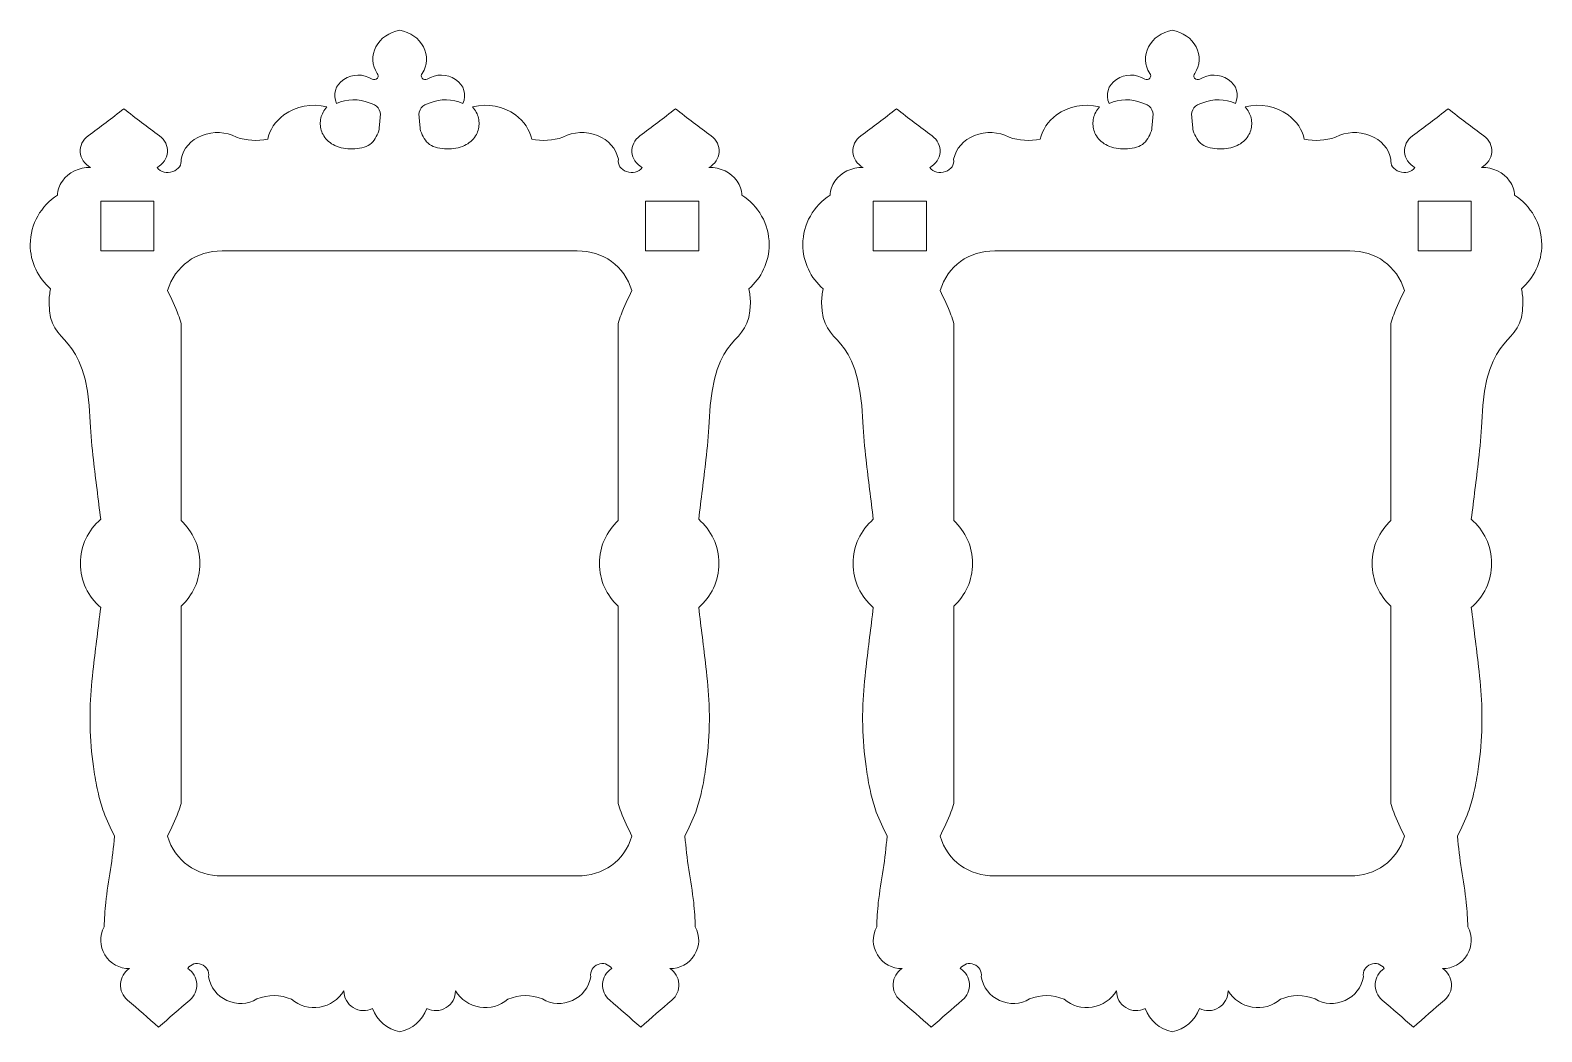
# Model space of a CAD drawing. Header units: centimetres. Extents: x -44 to 44, y -59 to 59.
# Drawn here: x -43.65 to -25.39, y -59.18 to -47.08 of the extents above; entities that cross this region are included whole.
import ezdxf

# ---------------------------------------------------------------- set-up
doc = ezdxf.new("R2010")
doc.units = ezdxf.units.CM
doc.header["$MEASUREMENT"] = 0
doc.layers.add('layer 1', color=7, linetype='Continuous')

msp = doc.modelspace()

# ---------------------------------------------------------------- linework, layer by layer
at = {"layer": 'layer 1', "color": 7, "lineweight": 9}
for points, knots in [([(-43.32345, -49.07488), (-43.52188, -49.20143), (-43.65315, -49.4211), (-43.65315, -49.67089), (-43.65315, -49.67089), (-43.65315, -49.88402), (-43.55756, -50.07518), (-43.40629, -50.20532), (-43.40629, -50.20532), (-43.41926, -50.25853), (-43.42616, -50.31407), (-43.42616, -50.37118), (-43.42616, -50.37118), (-43.42616, -50.95461), (-42.97551, -50.64278), (-42.92756, -51.81793), (-42.92756, -51.81793), (-42.92136, -51.96968), (-42.90602, -52.12097), (-42.88903, -52.27204), (-42.88903, -52.27204), (-42.86207, -52.51159), (-42.83098, -52.75058), (-42.8016, -52.98964), (-42.8016, -52.98964), (-42.95201, -53.11976), (-43.04696, -53.31036), (-43.04696, -53.52278), (-43.04696, -53.52278), (-43.04696, -53.73521), (-42.95201, -53.92581), (-42.8016, -54.05593), (-42.8016, -54.05593), (-42.83098, -54.29501), (-42.86207, -54.534), (-42.88903, -54.77353), (-42.88903, -54.77353), (-42.90602, -54.9246), (-42.92136, -55.07588), (-42.92756, -55.22764), (-42.92756, -55.22764), (-42.93193, -55.33474), (-42.93173, -55.44206), (-42.92756, -55.54926), (-42.92756, -55.54926), (-42.92117, -55.71326), (-42.90542, -55.87693), (-42.88076, -56.03912), (-42.88076, -56.03912), (-42.86711, -56.12899), (-42.85069, -56.21841), (-42.82984, -56.30698), (-42.82984, -56.30698), (-42.81231, -56.38133), (-42.79166, -56.45505), (-42.76549, -56.52664), (-42.76549, -56.52664), (-42.72891, -56.62678), (-42.68153, -56.72269), (-42.63416, -56.81863), (-42.63416, -56.81863), (-42.6483, -56.95337), (-42.66246, -57.08811), (-42.68231, -57.22215), (-42.68231, -57.22215), (-42.70198, -57.35498), (-42.72726, -57.48713), (-42.74145, -57.62051), (-42.74145, -57.62051), (-42.7518, -57.71768), (-42.75626, -57.81553), (-42.76073, -57.91337), (-42.76073, -57.91337), (-42.81904, -58.02304), (-42.81536, -58.14722), (-42.7506, -58.25329), (-42.7506, -58.25329), (-42.68586, -58.3593), (-42.57709, -58.41934), (-42.45285, -58.41756), (-42.45285, -58.41756), (-42.51801, -58.45864), (-42.55733, -58.52488), (-42.5622, -58.60172), (-42.5622, -58.60172), (-42.56708, -58.67858), (-42.53644, -58.74926), (-42.47702, -58.79824), (-42.47702, -58.79824), (-42.3519, -58.90712), (-42.22678, -59.01602), (-42.10166, -59.1249), (-42.10166, -59.1249), (-41.97653, -59.01602), (-41.85141, -58.90712), (-41.72629, -58.79824), (-41.72629, -58.79824), (-41.66685, -58.74926), (-41.63623, -58.67858), (-41.64111, -58.60172), (-41.64111, -58.60172), (-41.64598, -58.52488), (-41.6853, -58.45864), (-41.75044, -58.41756), (-41.75044, -58.41756), (-41.7123, -58.36215), (-41.64801, -58.34237), (-41.58531, -58.3668), (-41.58531, -58.3668), (-41.52263, -58.39121), (-41.48863, -58.44926), (-41.49801, -58.51588), (-41.49801, -58.51588), (-41.47536, -58.64498), (-41.3952, -58.74872), (-41.27599, -58.80326), (-41.27599, -58.80326), (-41.15678, -58.85777), (-41.0259, -58.85057), (-40.9134, -58.78324), (-40.9134, -58.78324), (-40.77724, -58.72928), (-40.63078, -58.73128), (-40.49612, -58.78883), (-40.49612, -58.78883), (-40.40046, -58.86998), (-40.27958, -58.90358), (-40.15579, -58.88336), (-40.15579, -58.88336), (-40.032, -58.86315), (-39.92807, -58.79288), (-39.86321, -58.68553), (-39.86321, -58.68553), (-39.86333, -58.77068), (-39.82193, -58.84508), (-39.74946, -58.88981), (-39.74946, -58.88981), (-39.67701, -58.93453), (-39.59196, -58.93826), (-39.51589, -58.89994), (-39.51589, -58.89994), (-39.46215, -59.04752), (-39.34309, -59.14993), (-39.18915, -59.181), (-39.18915, -59.181), (-39.03521, -59.14993), (-38.91615, -59.04752), (-38.86241, -58.89994), (-38.86241, -58.89994), (-38.78633, -58.93826), (-38.70128, -58.93453), (-38.62883, -58.88981), (-38.62883, -58.88981), (-38.55636, -58.84508), (-38.51496, -58.77068), (-38.51509, -58.68553), (-38.51509, -58.68553), (-38.45023, -58.79288), (-38.3463, -58.86315), (-38.22251, -58.88336), (-38.22251, -58.88336), (-38.09871, -58.90358), (-37.97783, -58.86998), (-37.88218, -58.78883), (-37.88218, -58.78883), (-37.74752, -58.73128), (-37.60106, -58.72928), (-37.4649, -58.78324), (-37.4649, -58.78324), (-37.3524, -58.85057), (-37.22151, -58.85777), (-37.10231, -58.80326), (-37.10231, -58.80326), (-36.9831, -58.74872), (-36.90293, -58.64498), (-36.88028, -58.51588), (-36.88028, -58.51588), (-36.88967, -58.44926), (-36.85566, -58.39121), (-36.79298, -58.3668), (-36.79298, -58.3668), (-36.73028, -58.34237), (-36.666, -58.36215), (-36.62786, -58.41756), (-36.62786, -58.41756), (-36.693, -58.45864), (-36.73232, -58.52488), (-36.73718, -58.60172), (-36.73718, -58.60172), (-36.74207, -58.67858), (-36.71145, -58.74926), (-36.65201, -58.79824), (-36.65201, -58.79824), (-36.52688, -58.90712), (-36.40176, -59.01602), (-36.27664, -59.1249), (-36.27664, -59.1249), (-36.15152, -59.01602), (-36.0264, -58.90712), (-35.90128, -58.79824), (-35.90128, -58.79824), (-35.84186, -58.74926), (-35.81121, -58.67858), (-35.8161, -58.60172), (-35.8161, -58.60172), (-35.82096, -58.52488), (-35.86028, -58.45864), (-35.92545, -58.41756), (-35.92545, -58.41756), (-35.80121, -58.41934), (-35.69243, -58.3593), (-35.6277, -58.25329), (-35.6277, -58.25329), (-35.56294, -58.14722), (-35.55926, -58.02304), (-35.61756, -57.91337), (-35.61756, -57.91337), (-35.62204, -57.81553), (-35.6265, -57.71768), (-35.63685, -57.62051), (-35.63685, -57.62051), (-35.65103, -57.48713), (-35.67632, -57.35498), (-35.69599, -57.22215), (-35.69599, -57.22215), (-35.71583, -57.08811), (-35.73, -56.95337), (-35.74414, -56.81863), (-35.74414, -56.81863), (-35.69676, -56.72269), (-35.64938, -56.62678), (-35.61281, -56.52664), (-35.61281, -56.52664), (-35.58664, -56.45505), (-35.56598, -56.38133), (-35.54846, -56.30698), (-35.54846, -56.30698), (-35.52761, -56.21841), (-35.51119, -56.12899), (-35.49754, -56.03912), (-35.49754, -56.03912), (-35.47288, -55.87693), (-35.45713, -55.71326), (-35.45074, -55.54926), (-35.45074, -55.54926), (-35.44656, -55.44206), (-35.44637, -55.33474), (-35.45074, -55.22764), (-35.45074, -55.22764), (-35.45693, -55.07588), (-35.47228, -54.9246), (-35.48927, -54.77353), (-35.48927, -54.77353), (-35.51623, -54.534), (-35.54732, -54.29501), (-35.5767, -54.05593), (-35.5767, -54.05593), (-35.42629, -53.92581), (-35.33134, -53.73521), (-35.33134, -53.52278), (-35.33134, -53.52278), (-35.33134, -53.31036), (-35.42629, -53.11976), (-35.5767, -52.98964), (-35.5767, -52.98964), (-35.54732, -52.75058), (-35.51623, -52.51159), (-35.48927, -52.27204), (-35.48927, -52.27204), (-35.47228, -52.12097), (-35.45693, -51.96968), (-35.45074, -51.81793), (-35.45074, -51.81793), (-35.40278, -50.64278), (-34.95214, -50.95461), (-34.95214, -50.37118), (-34.95214, -50.37118), (-34.95214, -50.31407), (-34.95904, -50.25853), (-34.97201, -50.20532), (-34.97201, -50.20532), (-34.82074, -50.07518), (-34.72515, -49.88402), (-34.72515, -49.67089), (-34.72515, -49.67089), (-34.72515, -49.4211), (-34.85642, -49.20143), (-35.05485, -49.07488), (-35.05485, -49.07488), (-35.05624, -49.01588), (-35.07587, -48.95734), (-35.11354, -48.90345), (-35.11354, -48.90345), (-35.18764, -48.7974), (-35.3121, -48.73738), (-35.45428, -48.73916), (-35.45428, -48.73916), (-35.37971, -48.69808), (-35.33471, -48.63182), (-35.32913, -48.555), (-35.32913, -48.555), (-35.32354, -48.47813), (-35.35862, -48.40746), (-35.42663, -48.35848), (-35.42663, -48.35848), (-35.5698, -48.2496), (-35.71298, -48.1407), (-35.85617, -48.03182), (-35.85617, -48.03182), (-35.99936, -48.1407), (-36.14254, -48.2496), (-36.28573, -48.35848), (-36.28573, -48.35848), (-36.35374, -48.40746), (-36.3888, -48.47813), (-36.38321, -48.555), (-36.38321, -48.555), (-36.37763, -48.63182), (-36.33263, -48.69808), (-36.25811, -48.73916), (-36.25811, -48.73916), (-36.30173, -48.79455), (-36.3753, -48.81433), (-36.44706, -48.78992), (-36.44706, -48.78992), (-36.51878, -48.76551), (-36.55772, -48.70746), (-36.54696, -48.64084), (-36.54696, -48.64084), (-36.57287, -48.51171), (-36.66461, -48.408), (-36.80104, -48.35346), (-36.80104, -48.35346), (-36.93746, -48.29895), (-37.08724, -48.30615), (-37.21598, -48.37346), (-37.21598, -48.37346), (-37.33886, -48.41603), (-37.4691, -48.42377), (-37.59426, -48.39694), (-37.59426, -48.39694), (-37.61783, -48.28397), (-37.68548, -48.18242), (-37.79106, -48.10523), (-37.79106, -48.10523), (-37.93733, -47.99833), (-38.12355, -47.96224), (-38.30781, -48.00508), (-38.30781, -48.00508), (-38.29172, -48.02711), (-38.27565, -48.04911), (-38.26313, -48.07268), (-38.26313, -48.07268), (-38.23956, -48.11719), (-38.22874, -48.16729), (-38.23009, -48.21705), (-38.23009, -48.21705), (-38.23142, -48.26655), (-38.24477, -48.31571), (-38.27216, -48.35878), (-38.27216, -48.35878), (-38.30308, -48.40736), (-38.35187, -48.44818), (-38.40737, -48.47423), (-38.40737, -48.47423), (-38.47144, -48.5043), (-38.54443, -48.51476), (-38.62078, -48.5136), (-38.62078, -48.5136), (-38.69586, -48.51248), (-38.77421, -48.5001), (-38.82731, -48.46303), (-38.82731, -48.46303), (-38.88206, -48.42478), (-38.90996, -48.36023), (-38.93788, -48.29567), (-38.93788, -48.29567), (-38.94336, -48.23972), (-38.94885, -48.18377), (-38.95436, -48.12782), (-38.95436, -48.12782), (-38.96839, -48.04592), (-38.91467, -47.97769), (-38.82212, -47.95986), (-38.82212, -47.95986), (-38.69408, -47.90751), (-38.55274, -47.90948), (-38.4267, -47.96539), (-38.4267, -47.96539), (-38.37636, -47.85876), (-38.41022, -47.74723), (-38.51447, -47.67647), (-38.51447, -47.67647), (-38.61874, -47.60571), (-38.75074, -47.6046), (-38.85653, -47.6736), (-38.85653, -47.6736), (-38.87944, -47.68296), (-38.90398, -47.67758), (-38.91906, -47.65984), (-38.91906, -47.65984), (-38.93417, -47.64212), (-38.93303, -47.62005), (-38.91619, -47.60357), (-38.91619, -47.60357), (-38.85236, -47.5026), (-38.84734, -47.38731), (-38.90216, -47.28238), (-38.90216, -47.28238), (-38.95701, -47.17744), (-39.06, -47.10529), (-39.18915, -47.08133), (-39.18915, -47.08133), (-39.3183, -47.10529), (-39.42128, -47.17744), (-39.47614, -47.28238), (-39.47614, -47.28238), (-39.53096, -47.38731), (-39.52594, -47.5026), (-39.46211, -47.60357), (-39.46211, -47.60357), (-39.44526, -47.62005), (-39.44413, -47.64212), (-39.45923, -47.65984), (-39.45923, -47.65984), (-39.47432, -47.67758), (-39.49886, -47.68296), (-39.52176, -47.6736), (-39.52176, -47.6736), (-39.62756, -47.6046), (-39.75956, -47.60571), (-39.86383, -47.67647), (-39.86383, -47.67647), (-39.96808, -47.74723), (-40.00193, -47.85876), (-39.9516, -47.96539), (-39.9516, -47.96539), (-39.82556, -47.90948), (-39.68421, -47.90751), (-39.55618, -47.95986), (-39.55618, -47.95986), (-39.46363, -47.97769), (-39.40991, -48.04592), (-39.42394, -48.12782), (-39.42394, -48.12782), (-39.42945, -48.18377), (-39.43493, -48.23972), (-39.44042, -48.29567), (-39.44042, -48.29567), (-39.46834, -48.36023), (-39.49624, -48.42478), (-39.55099, -48.46303), (-39.55099, -48.46303), (-39.60409, -48.5001), (-39.68243, -48.51248), (-39.75752, -48.5136), (-39.75752, -48.5136), (-39.83387, -48.51476), (-39.90686, -48.5043), (-39.97093, -48.47423), (-39.97093, -48.47423), (-40.02643, -48.44818), (-40.07522, -48.40736), (-40.10614, -48.35878), (-40.10614, -48.35878), (-40.13353, -48.31571), (-40.14688, -48.26655), (-40.14821, -48.21705), (-40.14821, -48.21705), (-40.14956, -48.16729), (-40.13873, -48.11719), (-40.11516, -48.07268), (-40.11516, -48.07268), (-40.10265, -48.04911), (-40.08658, -48.02711), (-40.07048, -48.00508), (-40.07048, -48.00508), (-40.25475, -47.96224), (-40.44096, -47.99833), (-40.58723, -48.10523), (-40.58723, -48.10523), (-40.69281, -48.18242), (-40.76046, -48.28397), (-40.78403, -48.39694), (-40.78403, -48.39694), (-40.9092, -48.42377), (-41.03944, -48.41603), (-41.16231, -48.37346), (-41.16231, -48.37346), (-41.29106, -48.30615), (-41.44084, -48.29895), (-41.57726, -48.35346), (-41.57726, -48.35346), (-41.71369, -48.408), (-41.80543, -48.51171), (-41.83133, -48.64084), (-41.83133, -48.64084), (-41.82058, -48.70746), (-41.85951, -48.76551), (-41.93123, -48.78992), (-41.93123, -48.78992), (-42.003, -48.81433), (-42.07656, -48.79455), (-42.12019, -48.73916), (-42.12019, -48.73916), (-42.04566, -48.69808), (-42.00066, -48.63182), (-41.99509, -48.555), (-41.99509, -48.555), (-41.9895, -48.47813), (-42.02456, -48.40746), (-42.09257, -48.35848), (-42.09257, -48.35848), (-42.23576, -48.2496), (-42.37894, -48.1407), (-42.52213, -48.03182), (-42.52213, -48.03182), (-42.66531, -48.1407), (-42.8085, -48.2496), (-42.95166, -48.35848), (-42.95166, -48.35848), (-43.01968, -48.40746), (-43.05476, -48.47813), (-43.04916, -48.555), (-43.04916, -48.555), (-43.04359, -48.63182), (-42.99859, -48.69808), (-42.92402, -48.73916), (-42.92402, -48.73916), (-43.0662, -48.73738), (-43.19066, -48.7974), (-43.26476, -48.90345), (-43.26476, -48.90345), (-43.30243, -48.95734), (-43.32206, -49.01588), (-43.32345, -49.07488)], [0, 0, 0, 0, 0.00740741, 0.00740741, 0.00740741, 0.00740741, 0.01481481, 0.01481481, 0.01481481, 0.01481481, 0.02222222, 0.02222222, 0.02222222, 0.02222222, 0.02962963, 0.02962963, 0.02962963, 0.02962963, 0.03703704, 0.03703704, 0.03703704, 0.03703704, 0.04444444, 0.04444444, 0.04444444, 0.04444444, 0.05185185, 0.05185185, 0.05185185, 0.05185185, 0.05925926, 0.05925926, 0.05925926, 0.05925926, 0.06666667, 0.06666667, 0.06666667, 0.06666667, 0.07407407, 0.07407407, 0.07407407, 0.07407407, 0.08148148, 0.08148148, 0.08148148, 0.08148148, 0.08888889, 0.08888889, 0.08888889, 0.08888889, 0.0962963, 0.0962963, 0.0962963, 0.0962963, 0.1037037, 0.1037037, 0.1037037, 0.1037037, 0.11111111, 0.11111111, 0.11111111, 0.11111111, 0.11851852, 0.11851852, 0.11851852, 0.11851852, 0.12592593, 0.12592593, 0.12592593, 0.12592593, 0.13333333, 0.13333333, 0.13333333, 0.13333333, 0.14074074, 0.14074074, 0.14074074, 0.14074074, 0.14814815, 0.14814815, 0.14814815, 0.14814815, 0.15555556, 0.15555556, 0.15555556, 0.15555556, 0.16296296, 0.16296296, 0.16296296, 0.16296296, 0.17037037, 0.17037037, 0.17037037, 0.17037037, 0.17777778, 0.17777778, 0.17777778, 0.17777778, 0.18518519, 0.18518519, 0.18518519, 0.18518519, 0.19259259, 0.19259259, 0.19259259, 0.19259259, 0.2, 0.2, 0.2, 0.2, 0.20740741, 0.20740741, 0.20740741, 0.20740741, 0.21481481, 0.21481481, 0.21481481, 0.21481481, 0.22222222, 0.22222222, 0.22222222, 0.22222222, 0.22962963, 0.22962963, 0.22962963, 0.22962963, 0.23703704, 0.23703704, 0.23703704, 0.23703704, 0.24444444, 0.24444444, 0.24444444, 0.24444444, 0.25185185, 0.25185185, 0.25185185, 0.25185185, 0.25925926, 0.25925926, 0.25925926, 0.25925926, 0.26666667, 0.26666667, 0.26666667, 0.26666667, 0.27407407, 0.27407407, 0.27407407, 0.27407407, 0.28148148, 0.28148148, 0.28148148, 0.28148148, 0.28888889, 0.28888889, 0.28888889, 0.28888889, 0.2962963, 0.2962963, 0.2962963, 0.2962963, 0.3037037, 0.3037037, 0.3037037, 0.3037037, 0.31111111, 0.31111111, 0.31111111, 0.31111111, 0.31851852, 0.31851852, 0.31851852, 0.31851852, 0.32592593, 0.32592593, 0.32592593, 0.32592593, 0.33333333, 0.33333333, 0.33333333, 0.33333333, 0.34074074, 0.34074074, 0.34074074, 0.34074074, 0.34814815, 0.34814815, 0.34814815, 0.34814815, 0.35555556, 0.35555556, 0.35555556, 0.35555556, 0.36296296, 0.36296296, 0.36296296, 0.36296296, 0.37037037, 0.37037037, 0.37037037, 0.37037037, 0.37777778, 0.37777778, 0.37777778, 0.37777778, 0.38518519, 0.38518519, 0.38518519, 0.38518519, 0.39259259, 0.39259259, 0.39259259, 0.39259259, 0.4, 0.4, 0.4, 0.4, 0.40740741, 0.40740741, 0.40740741, 0.40740741, 0.41481481, 0.41481481, 0.41481481, 0.41481481, 0.42222222, 0.42222222, 0.42222222, 0.42222222, 0.42962963, 0.42962963, 0.42962963, 0.42962963, 0.43703704, 0.43703704, 0.43703704, 0.43703704, 0.44444444, 0.44444444, 0.44444444, 0.44444444, 0.45185185, 0.45185185, 0.45185185, 0.45185185, 0.45925926, 0.45925926, 0.45925926, 0.45925926, 0.46666667, 0.46666667, 0.46666667, 0.46666667, 0.47407407, 0.47407407, 0.47407407, 0.47407407, 0.48148148, 0.48148148, 0.48148148, 0.48148148, 0.48888889, 0.48888889, 0.48888889, 0.48888889, 0.4962963, 0.4962963, 0.4962963, 0.4962963, 0.5037037, 0.5037037, 0.5037037, 0.5037037, 0.51111111, 0.51111111, 0.51111111, 0.51111111, 0.51851852, 0.51851852, 0.51851852, 0.51851852, 0.52592593, 0.52592593, 0.52592593, 0.52592593, 0.53333333, 0.53333333, 0.53333333, 0.53333333, 0.54074074, 0.54074074, 0.54074074, 0.54074074, 0.54814815, 0.54814815, 0.54814815, 0.54814815, 0.55555556, 0.55555556, 0.55555556, 0.55555556, 0.56296296, 0.56296296, 0.56296296, 0.56296296, 0.57037037, 0.57037037, 0.57037037, 0.57037037, 0.57777778, 0.57777778, 0.57777778, 0.57777778, 0.58518519, 0.58518519, 0.58518519, 0.58518519, 0.59259259, 0.59259259, 0.59259259, 0.59259259, 0.6, 0.6, 0.6, 0.6, 0.60740741, 0.60740741, 0.60740741, 0.60740741, 0.61481481, 0.61481481, 0.61481481, 0.61481481, 0.62222222, 0.62222222, 0.62222222, 0.62222222, 0.62962963, 0.62962963, 0.62962963, 0.62962963, 0.63703704, 0.63703704, 0.63703704, 0.63703704, 0.64444444, 0.64444444, 0.64444444, 0.64444444, 0.65185185, 0.65185185, 0.65185185, 0.65185185, 0.65925926, 0.65925926, 0.65925926, 0.65925926, 0.66666667, 0.66666667, 0.66666667, 0.66666667, 0.67407407, 0.67407407, 0.67407407, 0.67407407, 0.68148148, 0.68148148, 0.68148148, 0.68148148, 0.68888889, 0.68888889, 0.68888889, 0.68888889, 0.6962963, 0.6962963, 0.6962963, 0.6962963, 0.7037037, 0.7037037, 0.7037037, 0.7037037, 0.71111111, 0.71111111, 0.71111111, 0.71111111, 0.71851852, 0.71851852, 0.71851852, 0.71851852, 0.72592593, 0.72592593, 0.72592593, 0.72592593, 0.73333333, 0.73333333, 0.73333333, 0.73333333, 0.74074074, 0.74074074, 0.74074074, 0.74074074, 0.74814815, 0.74814815, 0.74814815, 0.74814815, 0.75555556, 0.75555556, 0.75555556, 0.75555556, 0.76296296, 0.76296296, 0.76296296, 0.76296296, 0.77037037, 0.77037037, 0.77037037, 0.77037037, 0.77777778, 0.77777778, 0.77777778, 0.77777778, 0.78518519, 0.78518519, 0.78518519, 0.78518519, 0.79259259, 0.79259259, 0.79259259, 0.79259259, 0.8, 0.8, 0.8, 0.8, 0.80740741, 0.80740741, 0.80740741, 0.80740741, 0.81481481, 0.81481481, 0.81481481, 0.81481481, 0.82222222, 0.82222222, 0.82222222, 0.82222222, 0.82962963, 0.82962963, 0.82962963, 0.82962963, 0.83703704, 0.83703704, 0.83703704, 0.83703704, 0.84444444, 0.84444444, 0.84444444, 0.84444444, 0.85185185, 0.85185185, 0.85185185, 0.85185185, 0.85925926, 0.85925926, 0.85925926, 0.85925926, 0.86666667, 0.86666667, 0.86666667, 0.86666667, 0.87407407, 0.87407407, 0.87407407, 0.87407407, 0.88148148, 0.88148148, 0.88148148, 0.88148148, 0.88888889, 0.88888889, 0.88888889, 0.88888889, 0.8962963, 0.8962963, 0.8962963, 0.8962963, 0.9037037, 0.9037037, 0.9037037, 0.9037037, 0.91111111, 0.91111111, 0.91111111, 0.91111111, 0.91851852, 0.91851852, 0.91851852, 0.91851852, 0.92592593, 0.92592593, 0.92592593, 0.92592593, 0.93333333, 0.93333333, 0.93333333, 0.93333333, 0.94074074, 0.94074074, 0.94074074, 0.94074074, 0.94814815, 0.94814815, 0.94814815, 0.94814815, 0.95555556, 0.95555556, 0.95555556, 0.95555556, 0.96296296, 0.96296296, 0.96296296, 0.96296296, 0.97037037, 0.97037037, 0.97037037, 0.97037037, 0.97777778, 0.97777778, 0.97777778, 0.97777778, 0.98518519, 0.98518519, 0.98518519, 0.98518519, 1, 1, 1, 1]), ([(-33.98826, -49.07488), (-34.18669, -49.20143), (-34.31796, -49.4211), (-34.31796, -49.67089), (-34.31796, -49.67089), (-34.31796, -49.88402), (-34.22237, -50.07518), (-34.07111, -50.20532), (-34.07111, -50.20532), (-34.08407, -50.25853), (-34.09097, -50.31407), (-34.09097, -50.37118), (-34.09097, -50.37118), (-34.09097, -50.95461), (-33.64033, -50.64278), (-33.59237, -51.81793), (-33.59237, -51.81793), (-33.58618, -51.96968), (-33.57083, -52.12097), (-33.55384, -52.27204), (-33.55384, -52.27204), (-33.52688, -52.51159), (-33.49579, -52.75058), (-33.46641, -52.98964), (-33.46641, -52.98964), (-33.61682, -53.11976), (-33.71177, -53.31036), (-33.71177, -53.52278), (-33.71177, -53.52278), (-33.71177, -53.73521), (-33.61682, -53.92581), (-33.46641, -54.05593), (-33.46641, -54.05593), (-33.49579, -54.29501), (-33.52688, -54.534), (-33.55384, -54.77353), (-33.55384, -54.77353), (-33.57083, -54.9246), (-33.58618, -55.07588), (-33.59237, -55.22764), (-33.59237, -55.22764), (-33.59674, -55.33474), (-33.59655, -55.44206), (-33.59237, -55.54926), (-33.59237, -55.54926), (-33.58598, -55.71326), (-33.57023, -55.87693), (-33.54557, -56.03912), (-33.54557, -56.03912), (-33.53192, -56.12899), (-33.51551, -56.21841), (-33.49466, -56.30698), (-33.49466, -56.30698), (-33.47713, -56.38133), (-33.45647, -56.45505), (-33.43031, -56.52664), (-33.43031, -56.52664), (-33.39373, -56.62678), (-33.34635, -56.72269), (-33.29897, -56.81863), (-33.29897, -56.81863), (-33.31311, -56.95337), (-33.32728, -57.08811), (-33.34712, -57.22215), (-33.34712, -57.22215), (-33.36679, -57.35498), (-33.39208, -57.48713), (-33.40626, -57.62051), (-33.40626, -57.62051), (-33.41661, -57.71768), (-33.42107, -57.81553), (-33.42555, -57.91337), (-33.42555, -57.91337), (-33.48386, -58.02304), (-33.48017, -58.14722), (-33.41541, -58.25329), (-33.41541, -58.25329), (-33.35068, -58.3593), (-33.24191, -58.41934), (-33.11766, -58.41756), (-33.11766, -58.41756), (-33.18283, -58.45864), (-33.22215, -58.52488), (-33.22701, -58.60172), (-33.22701, -58.60172), (-33.2319, -58.67858), (-33.20126, -58.74926), (-33.14183, -58.79824), (-33.14183, -58.79824), (-33.01671, -58.90712), (-32.89159, -59.01602), (-32.76647, -59.1249), (-32.76647, -59.1249), (-32.64135, -59.01602), (-32.51623, -58.90712), (-32.39111, -58.79824), (-32.39111, -58.79824), (-32.33166, -58.74926), (-32.30104, -58.67858), (-32.30593, -58.60172), (-32.30593, -58.60172), (-32.31079, -58.52488), (-32.35011, -58.45864), (-32.41526, -58.41756), (-32.41526, -58.41756), (-32.37711, -58.36215), (-32.31283, -58.34237), (-32.25013, -58.3668), (-32.25013, -58.3668), (-32.18745, -58.39121), (-32.15344, -58.44926), (-32.16283, -58.51588), (-32.16283, -58.51588), (-32.14018, -58.64498), (-32.06001, -58.74872), (-31.94081, -58.80326), (-31.94081, -58.80326), (-31.8216, -58.85777), (-31.69071, -58.85057), (-31.57821, -58.78324), (-31.57821, -58.78324), (-31.44206, -58.72928), (-31.29559, -58.73128), (-31.16093, -58.78883), (-31.16093, -58.78883), (-31.06528, -58.86998), (-30.9444, -58.90358), (-30.82061, -58.88336), (-30.82061, -58.88336), (-30.69681, -58.86315), (-30.59288, -58.79288), (-30.52802, -58.68553), (-30.52802, -58.68553), (-30.52815, -58.77068), (-30.48675, -58.84508), (-30.41428, -58.88981), (-30.41428, -58.88981), (-30.34183, -58.93453), (-30.25678, -58.93826), (-30.18071, -58.89994), (-30.18071, -58.89994), (-30.12696, -59.04752), (-30.00791, -59.14993), (-29.85396, -59.181), (-29.85396, -59.181), (-29.70002, -59.14993), (-29.58096, -59.04752), (-29.52722, -58.89994), (-29.52722, -58.89994), (-29.45115, -58.93826), (-29.3661, -58.93453), (-29.29365, -58.88981), (-29.29365, -58.88981), (-29.22118, -58.84508), (-29.17978, -58.77068), (-29.17991, -58.68553), (-29.17991, -58.68553), (-29.11504, -58.79288), (-29.01111, -58.86315), (-28.88732, -58.88336), (-28.88732, -58.88336), (-28.76353, -58.90358), (-28.64265, -58.86998), (-28.54699, -58.78883), (-28.54699, -58.78883), (-28.41233, -58.73128), (-28.26587, -58.72928), (-28.12971, -58.78324), (-28.12971, -58.78324), (-28.01721, -58.85057), (-27.88633, -58.85777), (-27.76712, -58.80326), (-27.76712, -58.80326), (-27.64791, -58.74872), (-27.56775, -58.64498), (-27.5451, -58.51588), (-27.5451, -58.51588), (-27.55448, -58.44926), (-27.52048, -58.39121), (-27.4578, -58.3668), (-27.4578, -58.3668), (-27.3951, -58.34237), (-27.33081, -58.36215), (-27.29267, -58.41756), (-27.29267, -58.41756), (-27.35781, -58.45864), (-27.39713, -58.52488), (-27.402, -58.60172), (-27.402, -58.60172), (-27.40688, -58.67858), (-27.37626, -58.74926), (-27.31682, -58.79824), (-27.31682, -58.79824), (-27.1917, -58.90712), (-27.06658, -59.01602), (-26.94146, -59.1249), (-26.94146, -59.1249), (-26.81633, -59.01602), (-26.69121, -58.90712), (-26.56609, -58.79824), (-26.56609, -58.79824), (-26.50667, -58.74926), (-26.47603, -58.67858), (-26.48091, -58.60172), (-26.48091, -58.60172), (-26.48578, -58.52488), (-26.5251, -58.45864), (-26.59026, -58.41756), (-26.59026, -58.41756), (-26.46602, -58.41934), (-26.35725, -58.3593), (-26.29251, -58.25329), (-26.29251, -58.25329), (-26.22776, -58.14722), (-26.22407, -58.02304), (-26.28238, -57.91337), (-26.28238, -57.91337), (-26.28686, -57.81553), (-26.29131, -57.71768), (-26.30166, -57.62051), (-26.30166, -57.62051), (-26.31585, -57.48713), (-26.34114, -57.35498), (-26.36081, -57.22215), (-26.36081, -57.22215), (-26.38065, -57.08811), (-26.39481, -56.95337), (-26.40896, -56.81863), (-26.40896, -56.81863), (-26.36158, -56.72269), (-26.3142, -56.62678), (-26.27762, -56.52664), (-26.27762, -56.52664), (-26.25146, -56.45505), (-26.2308, -56.38133), (-26.21327, -56.30698), (-26.21327, -56.30698), (-26.19242, -56.21841), (-26.17601, -56.12899), (-26.16236, -56.03912), (-26.16236, -56.03912), (-26.13769, -55.87693), (-26.12194, -55.71326), (-26.11556, -55.54926), (-26.11556, -55.54926), (-26.11138, -55.44206), (-26.11119, -55.33474), (-26.11556, -55.22764), (-26.11556, -55.22764), (-26.12175, -55.07588), (-26.13709, -54.9246), (-26.15409, -54.77353), (-26.15409, -54.77353), (-26.18104, -54.534), (-26.21214, -54.29501), (-26.24151, -54.05593), (-26.24151, -54.05593), (-26.09111, -53.92581), (-25.99616, -53.73521), (-25.99616, -53.52278), (-25.99616, -53.52278), (-25.99616, -53.31036), (-26.09111, -53.11976), (-26.24151, -52.98964), (-26.24151, -52.98964), (-26.21214, -52.75058), (-26.18104, -52.51159), (-26.15409, -52.27204), (-26.15409, -52.27204), (-26.13709, -52.12097), (-26.12175, -51.96968), (-26.11556, -51.81793), (-26.11556, -51.81793), (-26.0676, -50.64278), (-25.61696, -50.95461), (-25.61696, -50.37118), (-25.61696, -50.37118), (-25.61696, -50.31407), (-25.62386, -50.25853), (-25.63682, -50.20532), (-25.63682, -50.20532), (-25.48556, -50.07518), (-25.38996, -49.88402), (-25.38996, -49.67089), (-25.38996, -49.67089), (-25.38996, -49.4211), (-25.52124, -49.20143), (-25.71966, -49.07488), (-25.71966, -49.07488), (-25.72106, -49.01588), (-25.74069, -48.95734), (-25.77836, -48.90345), (-25.77836, -48.90345), (-25.85246, -48.7974), (-25.97691, -48.73738), (-26.11909, -48.73916), (-26.11909, -48.73916), (-26.04452, -48.69808), (-25.99952, -48.63182), (-25.99395, -48.555), (-25.99395, -48.555), (-25.98836, -48.47813), (-26.02344, -48.40746), (-26.09145, -48.35848), (-26.09145, -48.35848), (-26.23461, -48.2496), (-26.3778, -48.1407), (-26.52099, -48.03182), (-26.52099, -48.03182), (-26.66417, -48.1407), (-26.80736, -48.2496), (-26.95054, -48.35848), (-26.95054, -48.35848), (-27.01856, -48.40746), (-27.05361, -48.47813), (-27.04802, -48.555), (-27.04802, -48.555), (-27.04245, -48.63182), (-26.99745, -48.69808), (-26.92292, -48.73916), (-26.92292, -48.73916), (-26.96655, -48.79455), (-27.04011, -48.81433), (-27.11188, -48.78992), (-27.11188, -48.78992), (-27.1836, -48.76551), (-27.22253, -48.70746), (-27.21178, -48.64084), (-27.21178, -48.64084), (-27.23768, -48.51171), (-27.32942, -48.408), (-27.46586, -48.35346), (-27.46586, -48.35346), (-27.60227, -48.29895), (-27.75206, -48.30615), (-27.8808, -48.37346), (-27.8808, -48.37346), (-28.00367, -48.41603), (-28.13391, -48.42377), (-28.25908, -48.39694), (-28.25908, -48.39694), (-28.28265, -48.28397), (-28.3503, -48.18242), (-28.45588, -48.10523), (-28.45588, -48.10523), (-28.60215, -47.99833), (-28.78836, -47.96224), (-28.97263, -48.00508), (-28.97263, -48.00508), (-28.95653, -48.02711), (-28.94046, -48.04911), (-28.92795, -48.07268), (-28.92795, -48.07268), (-28.90438, -48.11719), (-28.89356, -48.16729), (-28.89491, -48.21705), (-28.89491, -48.21705), (-28.89623, -48.26655), (-28.90958, -48.31571), (-28.93697, -48.35878), (-28.93697, -48.35878), (-28.96789, -48.40736), (-29.01668, -48.44818), (-29.07218, -48.47423), (-29.07218, -48.47423), (-29.13626, -48.5043), (-29.20924, -48.51476), (-29.28559, -48.5136), (-29.28559, -48.5136), (-29.36068, -48.51248), (-29.43902, -48.5001), (-29.49212, -48.46303), (-29.49212, -48.46303), (-29.54687, -48.42478), (-29.57477, -48.36023), (-29.60269, -48.29567), (-29.60269, -48.29567), (-29.60818, -48.23972), (-29.61366, -48.18377), (-29.61917, -48.12782), (-29.61917, -48.12782), (-29.63321, -48.04592), (-29.57948, -47.97769), (-29.48693, -47.95986), (-29.48693, -47.95986), (-29.3589, -47.90751), (-29.21756, -47.90948), (-29.09151, -47.96539), (-29.09151, -47.96539), (-29.04118, -47.85876), (-29.07503, -47.74723), (-29.17928, -47.67647), (-29.17928, -47.67647), (-29.28356, -47.60571), (-29.41556, -47.6046), (-29.52135, -47.6736), (-29.52135, -47.6736), (-29.54426, -47.68296), (-29.56879, -47.67758), (-29.58388, -47.65984), (-29.58388, -47.65984), (-29.59898, -47.64212), (-29.59785, -47.62005), (-29.58101, -47.60357), (-29.58101, -47.60357), (-29.51717, -47.5026), (-29.51216, -47.38731), (-29.56697, -47.28238), (-29.56697, -47.28238), (-29.62183, -47.17744), (-29.72481, -47.10529), (-29.85396, -47.08133), (-29.85396, -47.08133), (-29.98311, -47.10529), (-30.0861, -47.17744), (-30.14096, -47.28238), (-30.14096, -47.28238), (-30.19577, -47.38731), (-30.19076, -47.5026), (-30.12692, -47.60357), (-30.12692, -47.60357), (-30.11008, -47.62005), (-30.10894, -47.64212), (-30.12405, -47.65984), (-30.12405, -47.65984), (-30.13913, -47.67758), (-30.16367, -47.68296), (-30.18658, -47.6736), (-30.18658, -47.6736), (-30.29237, -47.6046), (-30.42437, -47.60571), (-30.52864, -47.67647), (-30.52864, -47.67647), (-30.63289, -47.74723), (-30.66675, -47.85876), (-30.61641, -47.96539), (-30.61641, -47.96539), (-30.49037, -47.90948), (-30.34903, -47.90751), (-30.22099, -47.95986), (-30.22099, -47.95986), (-30.12844, -47.97769), (-30.07472, -48.04592), (-30.08876, -48.12782), (-30.08876, -48.12782), (-30.09426, -48.18377), (-30.09975, -48.23972), (-30.10523, -48.29567), (-30.10523, -48.29567), (-30.13316, -48.36023), (-30.16106, -48.42478), (-30.21581, -48.46303), (-30.21581, -48.46303), (-30.26891, -48.5001), (-30.34725, -48.51248), (-30.42233, -48.5136), (-30.42233, -48.5136), (-30.49868, -48.51476), (-30.57167, -48.5043), (-30.63574, -48.47423), (-30.63574, -48.47423), (-30.69124, -48.44818), (-30.74003, -48.40736), (-30.77096, -48.35878), (-30.77096, -48.35878), (-30.79834, -48.31571), (-30.81169, -48.26655), (-30.81302, -48.21705), (-30.81302, -48.21705), (-30.81437, -48.16729), (-30.80355, -48.11719), (-30.77998, -48.07268), (-30.77998, -48.07268), (-30.76746, -48.04911), (-30.75139, -48.02711), (-30.7353, -48.00508), (-30.7353, -48.00508), (-30.91956, -47.96224), (-31.10578, -47.99833), (-31.25205, -48.10523), (-31.25205, -48.10523), (-31.35763, -48.18242), (-31.42528, -48.28397), (-31.44885, -48.39694), (-31.44885, -48.39694), (-31.57401, -48.42377), (-31.70426, -48.41603), (-31.82713, -48.37346), (-31.82713, -48.37346), (-31.95587, -48.30615), (-32.10566, -48.29895), (-32.24207, -48.35346), (-32.24207, -48.35346), (-32.37851, -48.408), (-32.47024, -48.51171), (-32.49615, -48.64084), (-32.49615, -48.64084), (-32.48539, -48.70746), (-32.52433, -48.76551), (-32.59605, -48.78992), (-32.59605, -48.78992), (-32.66781, -48.81433), (-32.74138, -48.79455), (-32.78501, -48.73916), (-32.78501, -48.73916), (-32.71048, -48.69808), (-32.66548, -48.63182), (-32.65991, -48.555), (-32.65991, -48.555), (-32.65431, -48.47813), (-32.68937, -48.40746), (-32.75738, -48.35848), (-32.75738, -48.35848), (-32.90057, -48.2496), (-33.04376, -48.1407), (-33.18694, -48.03182), (-33.18694, -48.03182), (-33.33013, -48.1407), (-33.47331, -48.2496), (-33.61648, -48.35848), (-33.61648, -48.35848), (-33.68449, -48.40746), (-33.71957, -48.47813), (-33.71398, -48.555), (-33.71398, -48.555), (-33.70841, -48.63182), (-33.66341, -48.69808), (-33.58883, -48.73916), (-33.58883, -48.73916), (-33.73101, -48.73738), (-33.85547, -48.7974), (-33.92957, -48.90345), (-33.92957, -48.90345), (-33.96724, -48.95734), (-33.98687, -49.01588), (-33.98826, -49.07488)], [0, 0, 0, 0, 0.00740741, 0.00740741, 0.00740741, 0.00740741, 0.01481481, 0.01481481, 0.01481481, 0.01481481, 0.02222222, 0.02222222, 0.02222222, 0.02222222, 0.02962963, 0.02962963, 0.02962963, 0.02962963, 0.03703704, 0.03703704, 0.03703704, 0.03703704, 0.04444444, 0.04444444, 0.04444444, 0.04444444, 0.05185185, 0.05185185, 0.05185185, 0.05185185, 0.05925926, 0.05925926, 0.05925926, 0.05925926, 0.06666667, 0.06666667, 0.06666667, 0.06666667, 0.07407407, 0.07407407, 0.07407407, 0.07407407, 0.08148148, 0.08148148, 0.08148148, 0.08148148, 0.08888889, 0.08888889, 0.08888889, 0.08888889, 0.0962963, 0.0962963, 0.0962963, 0.0962963, 0.1037037, 0.1037037, 0.1037037, 0.1037037, 0.11111111, 0.11111111, 0.11111111, 0.11111111, 0.11851852, 0.11851852, 0.11851852, 0.11851852, 0.12592593, 0.12592593, 0.12592593, 0.12592593, 0.13333333, 0.13333333, 0.13333333, 0.13333333, 0.14074074, 0.14074074, 0.14074074, 0.14074074, 0.14814815, 0.14814815, 0.14814815, 0.14814815, 0.15555556, 0.15555556, 0.15555556, 0.15555556, 0.16296296, 0.16296296, 0.16296296, 0.16296296, 0.17037037, 0.17037037, 0.17037037, 0.17037037, 0.17777778, 0.17777778, 0.17777778, 0.17777778, 0.18518519, 0.18518519, 0.18518519, 0.18518519, 0.19259259, 0.19259259, 0.19259259, 0.19259259, 0.2, 0.2, 0.2, 0.2, 0.20740741, 0.20740741, 0.20740741, 0.20740741, 0.21481481, 0.21481481, 0.21481481, 0.21481481, 0.22222222, 0.22222222, 0.22222222, 0.22222222, 0.22962963, 0.22962963, 0.22962963, 0.22962963, 0.23703704, 0.23703704, 0.23703704, 0.23703704, 0.24444444, 0.24444444, 0.24444444, 0.24444444, 0.25185185, 0.25185185, 0.25185185, 0.25185185, 0.25925926, 0.25925926, 0.25925926, 0.25925926, 0.26666667, 0.26666667, 0.26666667, 0.26666667, 0.27407407, 0.27407407, 0.27407407, 0.27407407, 0.28148148, 0.28148148, 0.28148148, 0.28148148, 0.28888889, 0.28888889, 0.28888889, 0.28888889, 0.2962963, 0.2962963, 0.2962963, 0.2962963, 0.3037037, 0.3037037, 0.3037037, 0.3037037, 0.31111111, 0.31111111, 0.31111111, 0.31111111, 0.31851852, 0.31851852, 0.31851852, 0.31851852, 0.32592593, 0.32592593, 0.32592593, 0.32592593, 0.33333333, 0.33333333, 0.33333333, 0.33333333, 0.34074074, 0.34074074, 0.34074074, 0.34074074, 0.34814815, 0.34814815, 0.34814815, 0.34814815, 0.35555556, 0.35555556, 0.35555556, 0.35555556, 0.36296296, 0.36296296, 0.36296296, 0.36296296, 0.37037037, 0.37037037, 0.37037037, 0.37037037, 0.37777778, 0.37777778, 0.37777778, 0.37777778, 0.38518519, 0.38518519, 0.38518519, 0.38518519, 0.39259259, 0.39259259, 0.39259259, 0.39259259, 0.4, 0.4, 0.4, 0.4, 0.40740741, 0.40740741, 0.40740741, 0.40740741, 0.41481481, 0.41481481, 0.41481481, 0.41481481, 0.42222222, 0.42222222, 0.42222222, 0.42222222, 0.42962963, 0.42962963, 0.42962963, 0.42962963, 0.43703704, 0.43703704, 0.43703704, 0.43703704, 0.44444444, 0.44444444, 0.44444444, 0.44444444, 0.45185185, 0.45185185, 0.45185185, 0.45185185, 0.45925926, 0.45925926, 0.45925926, 0.45925926, 0.46666667, 0.46666667, 0.46666667, 0.46666667, 0.47407407, 0.47407407, 0.47407407, 0.47407407, 0.48148148, 0.48148148, 0.48148148, 0.48148148, 0.48888889, 0.48888889, 0.48888889, 0.48888889, 0.4962963, 0.4962963, 0.4962963, 0.4962963, 0.5037037, 0.5037037, 0.5037037, 0.5037037, 0.51111111, 0.51111111, 0.51111111, 0.51111111, 0.51851852, 0.51851852, 0.51851852, 0.51851852, 0.52592593, 0.52592593, 0.52592593, 0.52592593, 0.53333333, 0.53333333, 0.53333333, 0.53333333, 0.54074074, 0.54074074, 0.54074074, 0.54074074, 0.54814815, 0.54814815, 0.54814815, 0.54814815, 0.55555556, 0.55555556, 0.55555556, 0.55555556, 0.56296296, 0.56296296, 0.56296296, 0.56296296, 0.57037037, 0.57037037, 0.57037037, 0.57037037, 0.57777778, 0.57777778, 0.57777778, 0.57777778, 0.58518519, 0.58518519, 0.58518519, 0.58518519, 0.59259259, 0.59259259, 0.59259259, 0.59259259, 0.6, 0.6, 0.6, 0.6, 0.60740741, 0.60740741, 0.60740741, 0.60740741, 0.61481481, 0.61481481, 0.61481481, 0.61481481, 0.62222222, 0.62222222, 0.62222222, 0.62222222, 0.62962963, 0.62962963, 0.62962963, 0.62962963, 0.63703704, 0.63703704, 0.63703704, 0.63703704, 0.64444444, 0.64444444, 0.64444444, 0.64444444, 0.65185185, 0.65185185, 0.65185185, 0.65185185, 0.65925926, 0.65925926, 0.65925926, 0.65925926, 0.66666667, 0.66666667, 0.66666667, 0.66666667, 0.67407407, 0.67407407, 0.67407407, 0.67407407, 0.68148148, 0.68148148, 0.68148148, 0.68148148, 0.68888889, 0.68888889, 0.68888889, 0.68888889, 0.6962963, 0.6962963, 0.6962963, 0.6962963, 0.7037037, 0.7037037, 0.7037037, 0.7037037, 0.71111111, 0.71111111, 0.71111111, 0.71111111, 0.71851852, 0.71851852, 0.71851852, 0.71851852, 0.72592593, 0.72592593, 0.72592593, 0.72592593, 0.73333333, 0.73333333, 0.73333333, 0.73333333, 0.74074074, 0.74074074, 0.74074074, 0.74074074, 0.74814815, 0.74814815, 0.74814815, 0.74814815, 0.75555556, 0.75555556, 0.75555556, 0.75555556, 0.76296296, 0.76296296, 0.76296296, 0.76296296, 0.77037037, 0.77037037, 0.77037037, 0.77037037, 0.77777778, 0.77777778, 0.77777778, 0.77777778, 0.78518519, 0.78518519, 0.78518519, 0.78518519, 0.79259259, 0.79259259, 0.79259259, 0.79259259, 0.8, 0.8, 0.8, 0.8, 0.80740741, 0.80740741, 0.80740741, 0.80740741, 0.81481481, 0.81481481, 0.81481481, 0.81481481, 0.82222222, 0.82222222, 0.82222222, 0.82222222, 0.82962963, 0.82962963, 0.82962963, 0.82962963, 0.83703704, 0.83703704, 0.83703704, 0.83703704, 0.84444444, 0.84444444, 0.84444444, 0.84444444, 0.85185185, 0.85185185, 0.85185185, 0.85185185, 0.85925926, 0.85925926, 0.85925926, 0.85925926, 0.86666667, 0.86666667, 0.86666667, 0.86666667, 0.87407407, 0.87407407, 0.87407407, 0.87407407, 0.88148148, 0.88148148, 0.88148148, 0.88148148, 0.88888889, 0.88888889, 0.88888889, 0.88888889, 0.8962963, 0.8962963, 0.8962963, 0.8962963, 0.9037037, 0.9037037, 0.9037037, 0.9037037, 0.91111111, 0.91111111, 0.91111111, 0.91111111, 0.91851852, 0.91851852, 0.91851852, 0.91851852, 0.92592593, 0.92592593, 0.92592593, 0.92592593, 0.93333333, 0.93333333, 0.93333333, 0.93333333, 0.94074074, 0.94074074, 0.94074074, 0.94074074, 0.94814815, 0.94814815, 0.94814815, 0.94814815, 0.95555556, 0.95555556, 0.95555556, 0.95555556, 0.96296296, 0.96296296, 0.96296296, 0.96296296, 0.97037037, 0.97037037, 0.97037037, 0.97037037, 0.97777778, 0.97777778, 0.97777778, 0.97777778, 0.98518519, 0.98518519, 0.98518519, 0.98518519, 1, 1, 1, 1]), ([(-42.80196, -49.14698), (-42.80196, -49.14698), (-42.15911, -49.14698), (-42.15911, -49.14698), (-42.15911, -49.14698), (-42.15911, -49.14698), (-42.15911, -49.74698), (-42.15911, -49.74698), (-42.15911, -49.74698), (-42.15911, -49.74698), (-42.80196, -49.74698), (-42.80196, -49.74698), (-42.80196, -49.74698), (-42.80196, -49.74698), (-42.80196, -49.14698), (-42.80196, -49.14698)], [0, 0, 0, 0, 0.2, 0.2, 0.2, 0.2, 0.4, 0.4, 0.4, 0.4, 0.6, 0.6, 0.6, 0.6, 1, 1, 1, 1]), ([(-35.57633, -49.14698), (-35.57633, -49.14698), (-36.21919, -49.14698), (-36.21919, -49.14698), (-36.21919, -49.14698), (-36.21919, -49.14698), (-36.21919, -49.74698), (-36.21919, -49.74698), (-36.21919, -49.74698), (-36.21919, -49.74698), (-35.57633, -49.74698), (-35.57633, -49.74698), (-35.57633, -49.74698), (-35.57633, -49.74698), (-35.57633, -49.14698), (-35.57633, -49.14698)], [0, 0, 0, 0, 0.2, 0.2, 0.2, 0.2, 0.4, 0.4, 0.4, 0.4, 0.6, 0.6, 0.6, 0.6, 1, 1, 1, 1]), ([(-33.46678, -49.14698), (-33.46678, -49.14698), (-32.82392, -49.14698), (-32.82392, -49.14698), (-32.82392, -49.14698), (-32.82392, -49.14698), (-32.82392, -49.74698), (-32.82392, -49.74698), (-32.82392, -49.74698), (-32.82392, -49.74698), (-33.46678, -49.74698), (-33.46678, -49.74698), (-33.46678, -49.74698), (-33.46678, -49.74698), (-33.46678, -49.14698), (-33.46678, -49.14698)], [0, 0, 0, 0, 0.2, 0.2, 0.2, 0.2, 0.4, 0.4, 0.4, 0.4, 0.6, 0.6, 0.6, 0.6, 1, 1, 1, 1]), ([(-26.24115, -49.14698), (-26.24115, -49.14698), (-26.88401, -49.14698), (-26.88401, -49.14698), (-26.88401, -49.14698), (-26.88401, -49.14698), (-26.88401, -49.74698), (-26.88401, -49.74698), (-26.88401, -49.74698), (-26.88401, -49.74698), (-26.24115, -49.74698), (-26.24115, -49.74698), (-26.24115, -49.74698), (-26.24115, -49.74698), (-26.24115, -49.14698), (-26.24115, -49.14698)], [0, 0, 0, 0, 0.2, 0.2, 0.2, 0.2, 0.4, 0.4, 0.4, 0.4, 0.6, 0.6, 0.6, 0.6, 1, 1, 1, 1]), ([(-39.18915, -57.29858), (-39.90441, -57.29858), (-40.61968, -57.29858), (-41.33494, -57.29858), (-41.33494, -57.29858), (-41.64767, -57.3006), (-41.90066, -57.11672), (-41.99526, -56.81863), (-41.99526, -56.81863), (-41.94788, -56.72269), (-41.90051, -56.62678), (-41.86393, -56.52664), (-41.86393, -56.52664), (-41.85135, -56.49223), (-41.84006, -56.45736), (-41.82977, -56.42216), (-41.82977, -56.42216), (-41.82977, -56.42216), (-41.82977, -54.04003), (-41.82977, -54.04003), (-41.82977, -54.04003), (-41.68969, -53.91051), (-41.6022, -53.7267), (-41.6022, -53.52278), (-41.6022, -53.52278), (-41.6022, -53.31885), (-41.68969, -53.13506), (-41.82977, -53.00554), (-41.82977, -53.00554), (-41.82977, -53.00554), (-41.82977, -50.62341), (-41.82977, -50.62341), (-41.82977, -50.62341), (-41.84006, -50.58821), (-41.85135, -50.55332), (-41.86393, -50.51893), (-41.86393, -50.51893), (-41.90051, -50.41879), (-41.94788, -50.32288), (-41.99526, -50.22694), (-41.99526, -50.22694), (-41.90066, -49.92885), (-41.64767, -49.74497), (-41.33494, -49.74698), (-41.33494, -49.74698), (-40.61968, -49.74698), (-39.90441, -49.74698), (-39.18915, -49.74698), (-39.18915, -49.74698), (-38.47388, -49.74698), (-37.75862, -49.74698), (-37.04336, -49.74698), (-37.04336, -49.74698), (-36.73063, -49.74497), (-36.47764, -49.92885), (-36.38303, -50.22694), (-36.38303, -50.22694), (-36.43041, -50.32288), (-36.47779, -50.41879), (-36.51437, -50.51893), (-36.51437, -50.51893), (-36.52695, -50.55332), (-36.53824, -50.58821), (-36.54853, -50.62341), (-36.54853, -50.62341), (-36.54853, -50.62341), (-36.54853, -53.00554), (-36.54853, -53.00554), (-36.54853, -53.00554), (-36.68861, -53.13506), (-36.7761, -53.31885), (-36.7761, -53.52278), (-36.7761, -53.52278), (-36.7761, -53.7267), (-36.68861, -53.91051), (-36.54853, -54.04003), (-36.54853, -54.04003), (-36.54853, -54.04003), (-36.54853, -56.42216), (-36.54853, -56.42216), (-36.54853, -56.42216), (-36.53824, -56.45736), (-36.52695, -56.49223), (-36.51437, -56.52664), (-36.51437, -56.52664), (-36.47779, -56.62678), (-36.43041, -56.72269), (-36.38303, -56.81863), (-36.38303, -56.81863), (-36.47764, -57.11672), (-36.73063, -57.3006), (-37.04336, -57.29858), (-37.04336, -57.29858), (-37.75862, -57.29858), (-38.47388, -57.29858), (-39.18915, -57.29858)], [0, 0, 0, 0, 0.04, 0.04, 0.04, 0.04, 0.08, 0.08, 0.08, 0.08, 0.12, 0.12, 0.12, 0.12, 0.16, 0.16, 0.16, 0.16, 0.2, 0.2, 0.2, 0.2, 0.24, 0.24, 0.24, 0.24, 0.28, 0.28, 0.28, 0.28, 0.32, 0.32, 0.32, 0.32, 0.36, 0.36, 0.36, 0.36, 0.4, 0.4, 0.4, 0.4, 0.44, 0.44, 0.44, 0.44, 0.48, 0.48, 0.48, 0.48, 0.52, 0.52, 0.52, 0.52, 0.56, 0.56, 0.56, 0.56, 0.6, 0.6, 0.6, 0.6, 0.64, 0.64, 0.64, 0.64, 0.68, 0.68, 0.68, 0.68, 0.72, 0.72, 0.72, 0.72, 0.76, 0.76, 0.76, 0.76, 0.8, 0.8, 0.8, 0.8, 0.84, 0.84, 0.84, 0.84, 0.88, 0.88, 0.88, 0.88, 0.92, 0.92, 0.92, 0.92, 1, 1, 1, 1]), ([(-29.85396, -57.29858), (-30.56923, -57.29858), (-31.28449, -57.29858), (-31.99976, -57.29858), (-31.99976, -57.29858), (-32.31248, -57.3006), (-32.56547, -57.11672), (-32.66008, -56.81863), (-32.66008, -56.81863), (-32.6127, -56.72269), (-32.56532, -56.62678), (-32.52874, -56.52664), (-32.52874, -56.52664), (-32.51616, -56.49223), (-32.50487, -56.45736), (-32.49458, -56.42216), (-32.49458, -56.42216), (-32.49458, -56.42216), (-32.49458, -54.04003), (-32.49458, -54.04003), (-32.49458, -54.04003), (-32.35451, -53.91051), (-32.26701, -53.7267), (-32.26701, -53.52278), (-32.26701, -53.52278), (-32.26701, -53.31885), (-32.35451, -53.13506), (-32.49458, -53.00554), (-32.49458, -53.00554), (-32.49458, -53.00554), (-32.49458, -50.62341), (-32.49458, -50.62341), (-32.49458, -50.62341), (-32.50487, -50.58821), (-32.51616, -50.55332), (-32.52874, -50.51893), (-32.52874, -50.51893), (-32.56532, -50.41879), (-32.6127, -50.32288), (-32.66008, -50.22694), (-32.66008, -50.22694), (-32.56547, -49.92885), (-32.31248, -49.74497), (-31.99976, -49.74698), (-31.99976, -49.74698), (-31.28449, -49.74698), (-30.56923, -49.74698), (-29.85396, -49.74698), (-29.85396, -49.74698), (-29.1387, -49.74698), (-28.42343, -49.74698), (-27.70817, -49.74698), (-27.70817, -49.74698), (-27.39544, -49.74497), (-27.14246, -49.92885), (-27.04785, -50.22694), (-27.04785, -50.22694), (-27.09523, -50.32288), (-27.14261, -50.41879), (-27.17918, -50.51893), (-27.17918, -50.51893), (-27.19176, -50.55332), (-27.20306, -50.58821), (-27.21334, -50.62341), (-27.21334, -50.62341), (-27.21334, -50.62341), (-27.21334, -53.00554), (-27.21334, -53.00554), (-27.21334, -53.00554), (-27.35342, -53.13506), (-27.44091, -53.31885), (-27.44091, -53.52278), (-27.44091, -53.52278), (-27.44091, -53.7267), (-27.35342, -53.91051), (-27.21334, -54.04003), (-27.21334, -54.04003), (-27.21334, -54.04003), (-27.21334, -56.42216), (-27.21334, -56.42216), (-27.21334, -56.42216), (-27.20306, -56.45736), (-27.19176, -56.49223), (-27.17918, -56.52664), (-27.17918, -56.52664), (-27.14261, -56.62678), (-27.09523, -56.72269), (-27.04785, -56.81863), (-27.04785, -56.81863), (-27.14246, -57.11672), (-27.39544, -57.3006), (-27.70817, -57.29858), (-27.70817, -57.29858), (-28.42343, -57.29858), (-29.1387, -57.29858), (-29.85396, -57.29858)], [0, 0, 0, 0, 0.04, 0.04, 0.04, 0.04, 0.08, 0.08, 0.08, 0.08, 0.12, 0.12, 0.12, 0.12, 0.16, 0.16, 0.16, 0.16, 0.2, 0.2, 0.2, 0.2, 0.24, 0.24, 0.24, 0.24, 0.28, 0.28, 0.28, 0.28, 0.32, 0.32, 0.32, 0.32, 0.36, 0.36, 0.36, 0.36, 0.4, 0.4, 0.4, 0.4, 0.44, 0.44, 0.44, 0.44, 0.48, 0.48, 0.48, 0.48, 0.52, 0.52, 0.52, 0.52, 0.56, 0.56, 0.56, 0.56, 0.6, 0.6, 0.6, 0.6, 0.64, 0.64, 0.64, 0.64, 0.68, 0.68, 0.68, 0.68, 0.72, 0.72, 0.72, 0.72, 0.76, 0.76, 0.76, 0.76, 0.8, 0.8, 0.8, 0.8, 0.84, 0.84, 0.84, 0.84, 0.88, 0.88, 0.88, 0.88, 0.92, 0.92, 0.92, 0.92, 1, 1, 1, 1])]:
    msp.add_open_spline(points, degree=3, knots=knots, dxfattribs=at)

doc.saveas('drawing.dxf')
